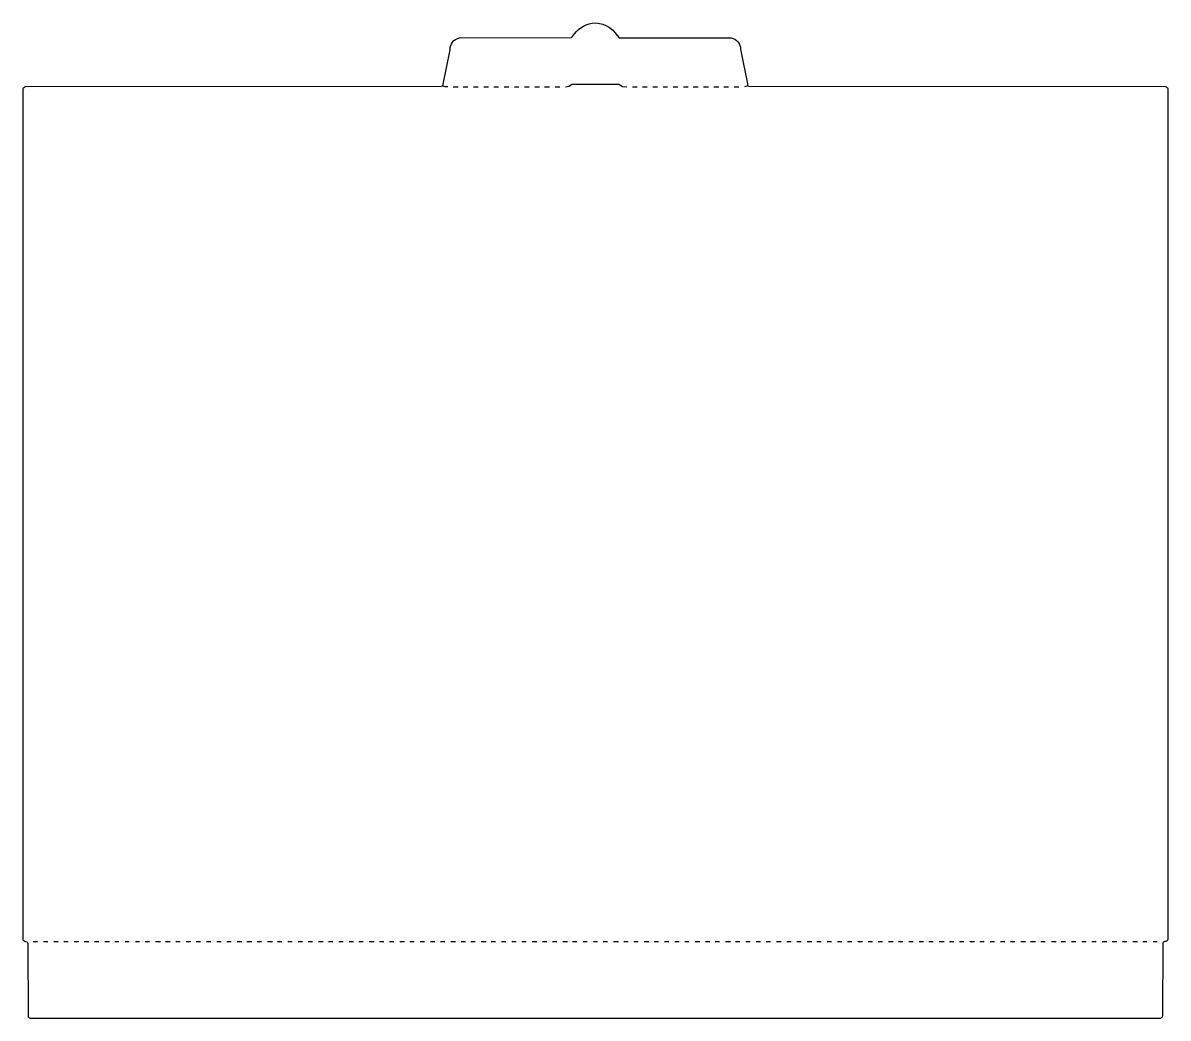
# Model space of a CAD drawing. Extents: x 453 to 4363, y 652 to 6274.
# Drawn here: x 1079 to 3737, y 652 to 2962 of the extents above; entities that cross this region are included whole.
import ezdxf

# ---------------------------------------------------------------- set-up
doc = ezdxf.new("R2010")
doc.units = 0
doc.layers.get('0').update_dxf_attribs({"linetype": 'CONTINUOUS'})

msp = doc.modelspace()

# ---------------------------------------------------------------- linework, layer by layer
at = {"color": 7, "linetype": 'CONTINUOUS'}
for points in [[(2054, 2816), (2070.6, 2900.1, -0.361418), (2092, 2927.5), (2352, 2928.5, 0.113689), (2355, 2931, -0.206094), (2400, 2962, -0.287941), (2458, 2933), (2463, 2928), (2723, 2927.5, -0.365141), (2744.6, 2900.9), (2745.4, 2897.1), (2760.6, 2820.9), (2761, 2816)], [(2338, 2814, 0.198961), (2353, 2820), (2462, 2820), (2471, 2814.5), (2481, 2814)], [(2065, 2814, -0.137217), (2054, 2816), (2053.1, 2815.8), (2050, 2814.5), (1084, 2813.5, 0.247962), (1079, 2809), (1079, 834, 0.209471), (1088, 829, -0.241897), (1090.5, 825), (1091, 655), (1093.9, 652.8), (1095, 652), (3720, 652), (3721.9, 653.2), (3723, 654, 0.141633), (3724.5, 657), (3725.5, 826, -0.456286), (3732.9, 830.4, 0.158709), (3737, 835), (3737, 2809, 0.216467), (3732, 2813.5), (2765, 2814.5), (2761, 2816), (2758.9, 2815.2, -0.138157), (2754, 2814)]]:
    msp.add_lwpolyline(points, format="xyb", dxfattribs=at)
for points in [[(2078, 2814), (2089, 2814)], [(2101, 2814), (2112, 2814)], [(2125, 2814), (2136, 2814)], [(2149, 2814), (2160, 2814)], [(2172, 2814), (2183, 2814)], [(2196, 2814), (2207, 2814)], [(2220, 2814), (2230, 2814)], [(2243, 2814), (2254, 2814)], [(2267, 2814), (2278, 2814)], [(2290, 2814), (2301, 2814)], [(2314, 2814), (2325, 2814)], [(2494, 2814), (2505, 2814)], [(2517, 2814), (2528, 2814)], [(2541, 2814), (2552, 2814)], [(2565, 2814), (2575, 2814)], [(2588, 2814), (2599, 2814)], [(2612, 2814), (2623, 2814)], [(2635, 2814), (2646, 2814)], [(2659, 2814), (2670, 2814)], [(2683, 2814), (2694, 2814)], [(2706, 2814), (2717, 2814)], [(2730, 2814), (2741, 2814)], [(1103, 830), (1113, 830)], [(1127, 830), (1137, 830)], [(1151, 830), (1161, 830)], [(1174, 830), (1184, 830)], [(1198, 830), (1209, 830)], [(1221, 830), (1232, 830)], [(1245, 830), (1255, 830)], [(1269, 830), (1280, 830)], [(1292, 830), (1302, 830)], [(1316, 830), (1326, 830)], [(1340, 830), (1350, 830)], [(1363, 830), (1373, 830)], [(1387, 830), (1398, 830)], [(1410, 830), (1421, 830)], [(1434, 830), (1444, 830)], [(1458, 830), (1469, 830)], [(1481, 830), (1491, 830)], [(1505, 830), (1515, 830)], [(1529, 830), (1539, 830)], [(1552, 830), (1562, 830)], [(1576, 830), (1587, 830)], [(1599, 830), (1610, 830)], [(1623, 830), (1633, 830)], [(1647, 830), (1658, 830)], [(1670, 830), (1680, 830)], [(1694, 830), (1704, 830)], [(1718, 830), (1728, 830)], [(1741, 830), (1751, 830)], [(1765, 830), (1776, 830)], [(1788, 830), (1798, 830)], [(1812, 830), (1822, 830)], [(1836, 830), (1846, 830)], [(1859, 830), (1869, 830)], [(1883, 830), (1894, 830)], [(1907, 830), (1917, 830)], [(1930, 830), (1940, 830)], [(1954, 830), (1965, 830)], [(1977, 830), (1987, 830)], [(2001, 830), (2011, 830)], [(2025, 830), (2035, 830)], [(2048, 830), (2058, 830)], [(2072, 830), (2083, 830)], [(2096, 830), (2106, 830)], [(2119, 830), (2129, 830)], [(2143, 830), (2154, 830)], [(2166, 830), (2176, 830)], [(2190, 830), (2200, 830)], [(2214, 830), (2224, 830)], [(2237, 830), (2247, 830)], [(2261, 830), (2272, 830)], [(2285, 830), (2295, 830)], [(2308, 830), (2318, 830)], [(2332, 830), (2343, 830)], [(2355, 830), (2365, 830)], [(2379, 830), (2389, 830)], [(2403, 830), (2413, 830)], [(2426, 830), (2436, 830)], [(2450, 830), (2461, 830)], [(2474, 830), (2484, 830)], [(2497, 830), (2507, 830)], [(2521, 830), (2532, 830)], [(2544, 830), (2554, 830)], [(2568, 830), (2578, 830)], [(2592, 830), (2602, 830)], [(2615, 830), (2625, 830)], [(2639, 830), (2650, 830)], [(2663, 830), (2673, 830)], [(2686, 830), (2696, 830)], [(2710, 830), (2721, 830)], [(2733, 830), (2743, 830)], [(2757, 830), (2767, 830)], [(2781, 830), (2791, 830)], [(2804, 830), (2814, 830)], [(2828, 830), (2839, 830)], [(2852, 830), (2862, 830)], [(2875, 830), (2885, 830)], [(2899, 830), (2910, 830)], [(2922, 830), (2932, 830)], [(2946, 830), (2956, 830)], [(2970, 830), (2980, 830)], [(2993, 830), (3003, 830)], [(3017, 830), (3028, 830)], [(3041, 830), (3051, 830)], [(3064, 830), (3074, 830)], [(3088, 830), (3099, 830)], [(3111, 830), (3121, 830)], [(3135, 830), (3145, 830)], [(3159, 830), (3169, 830)], [(3182, 830), (3192, 830)], [(3206, 830), (3217, 830)], [(3230, 830), (3240, 830)], [(3253, 830), (3263, 830)], [(3277, 830), (3288, 830)], [(3300, 830), (3310, 830)], [(3324, 830), (3334, 830)], [(3348, 830), (3358, 830)], [(3371, 830), (3381, 830)], [(3395, 830), (3406, 830)], [(3418, 830), (3429, 830)], [(3442, 830), (3452, 830)], [(3466, 830), (3477, 830)], [(3489, 830), (3499, 830)], [(3513, 830), (3523, 830)], [(3537, 830), (3547, 830)], [(3560, 830), (3570, 830)], [(3584, 830), (3595, 830)], [(3607, 830), (3618, 830)], [(3631, 830), (3641, 830)], [(3655, 830), (3666, 830)], [(3678, 830), (3688, 830)], [(3702, 830), (3712, 830)]]:
    msp.add_lwpolyline(points, dxfattribs=at)

doc.saveas('drawing.dxf')
